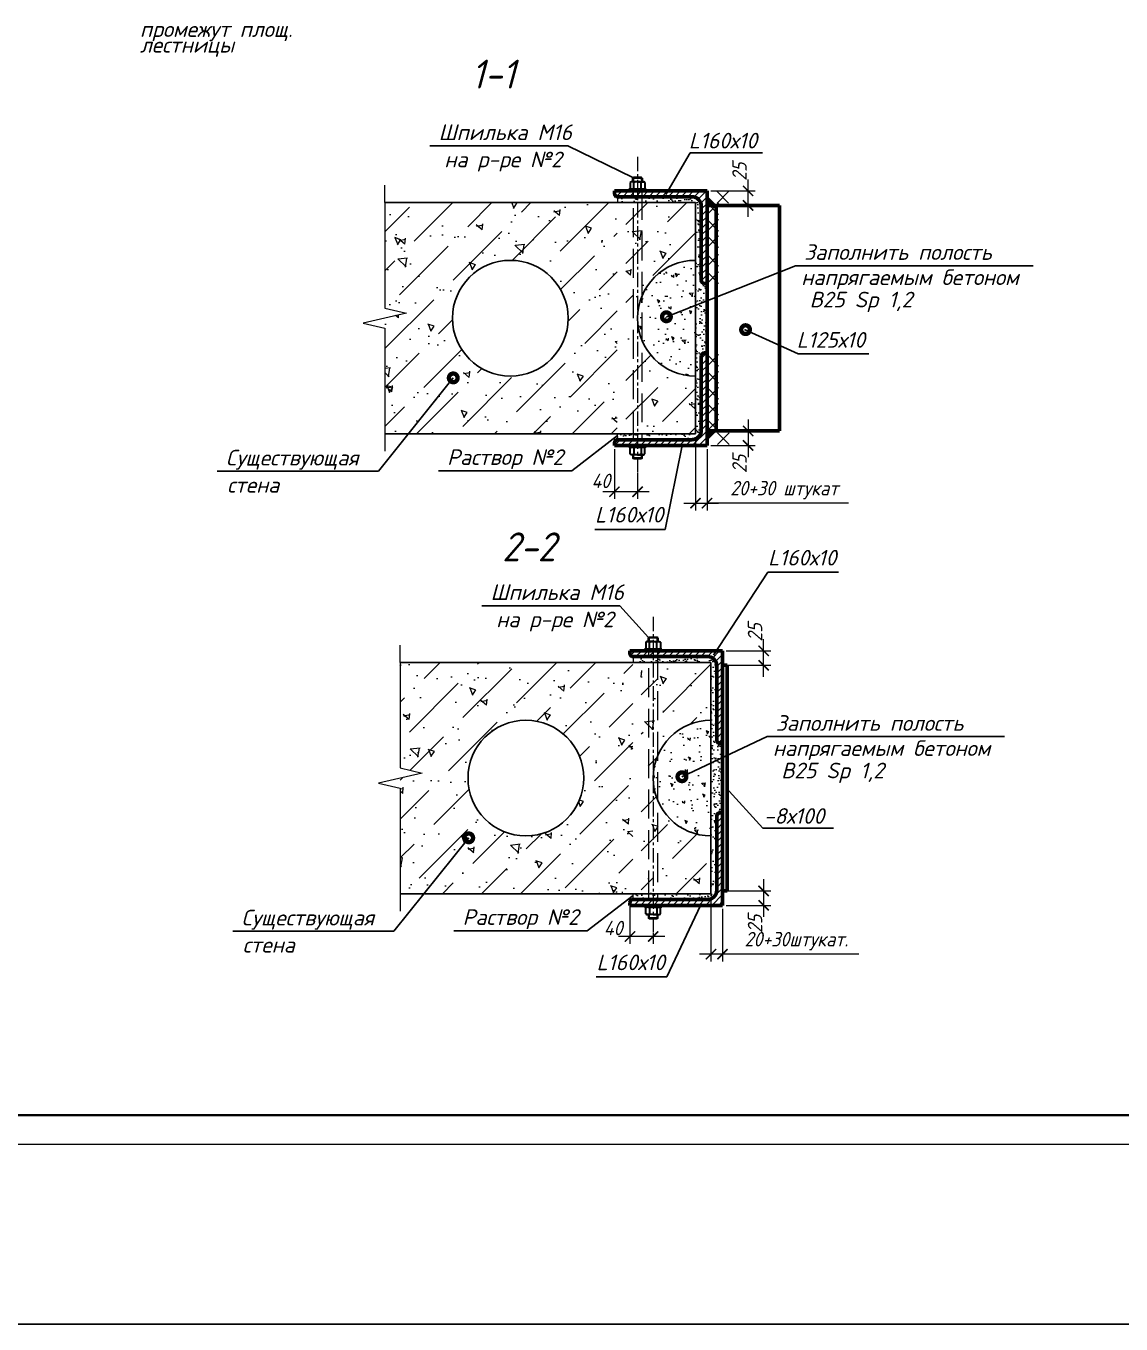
# Model space of a CAD drawing. Header units: millimetres. Extents: x 749182 to 2267578, y 70462 to 311449.
# Drawn here: x 2116439 to 2120225, y 194722 to 199210 of the extents above; entities that cross this region are included whole.
import ezdxf

# ---------------------------------------------------------------- set-up
doc = ezdxf.new("R2010")
doc.units = ezdxf.units.MM
doc.linetypes.add('GOST2.303 4', pattern=[7, 5, -2, 0])
doc.linetypes.add('осеваяX2', pattern=[4, 2.5, -0.5, 0.5, -0.5])
doc.layers.get('Defpoints').update_dxf_attribs({"color": 255})
for name, color, linetype, lineweight in [('1Стены', 252, 'Continuous', 25), ('монолит', 176, 'Continuous', 50), ('Оси', 165, 'осеваяX2', 13), ('Размер', 7, 'Continuous', 13), ('сварка', 156, 'Continuous', 9), ('штрих', 8, 'Continuous', 5), ('штриховка кирпич', 42, 'Continuous', 5)]:
    doc.layers.add(name, color=color, linetype=linetype, lineweight=lineweight)
doc.layers.add('металл', color=124, linetype='Continuous')
doc.layers.add('Текст', color=7, linetype='Continuous')
doc.styles.add('GOST', font='', dxfattribs={"width": 0.8, "oblique": 10})
doc.styles.add('GOST 2.304_new', font='isocpeur.ttf', dxfattribs={"width": 0.9, "oblique": 15})
doc.styles.add('БДА100', font='romand.shx', dxfattribs={"width": 0.7})
doc.styles.add('М2', font='isocpeui.ttf')
doc.styles.get('GOST').set_extended_font_data('GOST type A')
doc.dimstyles.new('SPDS', dxfattribs={"dimscale": 25, "dimtxt": 2.5, "dimasz": 1.77, "dimexe": 1.25, "dimexo": 0.625, "dimtad": 1, "dimdec": 0, "dimrnd": 0.001, "dimtxsty": 'GOST 2.304_new', "dimblk": 'ARCHTICK', "dimcen": 2.5, "dimdle": 2, "dimclrt": 256, "dimazin": 2, "dimtfac": 0.75, "dimtdec": 0, "dimtmove": 1, "dimatfit": 3, "dimfxl": 0, "dimtolj": 1, "dimlwd": 9, "dimlwe": 9, "dimarcsym": 0})
doc.dimstyles.new('SPDS 1_10', dxfattribs={"dimscale": 10, "dimtxt": 2.5, "dimasz": 1.77, "dimexe": 1.25, "dimexo": 0.625, "dimtad": 1, "dimdec": 0, "dimrnd": 0.001, "dimtxsty": 'М2', "dimblk": 'ARCHTICK', "dimcen": 2.5, "dimdle": 2, "dimclrt": 256, "dimadec": 0, "dimazin": 2, "dimtfac": 0.75, "dimtdec": 0, "dimtmove": 1, "dimatfit": 3, "dimfxl": 0, "dimtolj": 1, "dimlwd": 9, "dimlwe": 9, "dimarcsym": 0})
doc.dimstyles.new('БДА1', dxfattribs={"dimtxt": 2, "dimasz": 1, "dimexe": 0.7, "dimexo": 0, "dimgap": 0.8, "dimtad": 1, "dimdec": 0, "dimrnd": 1, "dimzin": 0, "dimdsep": 46, "dimtxsty": 'БДА100', "dimblk": 'OBLIQUE', "dimcen": 2, "dimdle": 1, "dimadec": 0, "dimazin": 0, "dimtfac": 1, "dimtdec": 0, "dimtmove": 1, "dimatfit": 3, "dimldrblk": 'NONE', "dimfxl": 0, "dimtolj": 1, "dimtzin": 0, "dimlwd": -1, "dimlwe": -1, "dimarcsym": 0})
pattern_1 = [(45, (-42280550.557, -1565310.787), (-5.6126600757, 5.6126600757), [])]
pattern_2 = [(45, (-42280836.909, -1566171.512), (-5.6126600757, 5.6126600757), [])]

# ---------------------------------------------------------------- blocks, each defined once
blk = doc.blocks.new('_Oblique')
at = {"color": 0, "linetype": 'ByBlock', "lineweight": -2}
blk.add_line((-0.5, -0.5), (0.5, 0.5), dxfattribs=at)
blk = doc.blocks.new('*D714')
at = {"layer": 'Defpoints', "color": 0, "transparency": 16777216}
for p, q in [((0, 0), (0, -34.62)), ((594, 0), (594, -34.62)), ((-5, -31.12), (599, -31.12))]:
    blk.add_line(p, q, dxfattribs=at)
for p in [(0, 0), (594, 0), (594, -31.12)]:
    blk.add_point(p, dxfattribs=at)
at = {"layer": 'Defpoints', "color": 0, "transparency": 16777216, "xscale": 5, "yscale": 5, "zscale": 5, "rotation": 180}
blk.add_blockref('_Oblique', (0, -31.12), dxfattribs=at)
at = {"layer": 'Defpoints', "color": 0, "transparency": 16777216, "xscale": 5, "yscale": 5, "zscale": 5}
blk.add_blockref('_Oblique', (594, -31.12), dxfattribs=at)
at = {"layer": 'Defpoints', "color": 0, "lineweight": 0, "transparency": 16777216, "insert": (105, -22.12), "char_height": 10, "attachment_point": 5, "style": 'БДА100'}
blk.add_mtext('\\A1;594', dxfattribs=at)
blk = doc.blocks.new('_None')
blk = doc.blocks.new('_ArchTick')
at = {"color": 0, "linetype": 'ByBlock', "const_width": 0.15}
blk.add_lwpolyline([(-0.5, -0.5), (0.5, 0.5)], dxfattribs=at)
blk = doc.blocks.new('*D3077')
at = {"layer": 'Defpoints', "color": 0, "lineweight": 20, "ltscale": 10, "transparency": 16777216}
for p in [(669.4, 86.4), (669.4, 27.9), (709.4, 40.3)]:
    blk.add_point(p, dxfattribs=at)
at = {"layer": 'Размер', "color": 0, "lineweight": 9, "ltscale": 10, "transparency": 16777216}
for p, q in [((669.4, 80.1), (669.4, 15.4)), ((729.4, 27.9), (649.4, 27.9)), ((709.4, 34), (709.4, 15.4))]:
    blk.add_line(p, q, dxfattribs=at)
at = {"layer": 'Размер', "color": 0, "lineweight": 9, "ltscale": 10, "transparency": 16777216, "xscale": 17.7, "yscale": 17.7, "zscale": 17.7, "rotation": 180}
blk.add_blockref('_ArchTick', (669.4, 27.9), dxfattribs=at)
at = {"layer": 'Размер', "color": 0, "lineweight": 9, "ltscale": 10, "transparency": 16777216, "xscale": 17.7, "yscale": 17.7, "zscale": 17.7}
blk.add_blockref('_ArchTick', (709.4, 27.9), dxfattribs=at)
at = {"layer": 'Размер', "ltscale": 10, "transparency": 16777216, "insert": (640.3, 42.5), "char_height": 25, "attachment_point": 5, "style": 'GOST 2.304_new'}
blk.add_mtext('\\A1;40', dxfattribs=at)
blk = doc.blocks.new('*D725')
at = {"layer": 'Defpoints', "color": 0, "ltscale": 20, "transparency": 16777216}
for p in [(829.4, 521.7), (900.4, 521.7), (829.4, 496.7)]:
    blk.add_point(p, dxfattribs=at)
at = {"layer": 'Размер', "color": 0, "lineweight": 9, "ltscale": 20, "transparency": 16777216}
for p, q in [((900.4, 476.7), (900.4, 541.7)), ((835.6, 521.7), (912.9, 521.7)), ((835.6, 496.7), (912.9, 496.7))]:
    blk.add_line(p, q, dxfattribs=at)
at = {"layer": 'Размер', "color": 0, "lineweight": 9, "ltscale": 20, "transparency": 16777216, "xscale": 17.7, "yscale": 17.7, "zscale": 17.7}
for p, rotation in [((900.4, 521.7), 90), ((900.4, 496.7), 270)]:
    blk.add_blockref('_ArchTick', p, dxfattribs=dict(at, rotation=rotation))
at = {"layer": 'Размер', "ltscale": 20, "transparency": 16777216, "insert": (885.5, 553.6), "char_height": 25, "attachment_point": 5, "rotation": 90, "style": 'GOST 2.304_new'}
blk.add_mtext('\\A1;25', dxfattribs=at)
blk = doc.blocks.new('*D724')
at = {"layer": 'Defpoints', "color": 0, "ltscale": 20, "transparency": 16777216}
for p in [(829.4, 106.7), (829.4, 81.7), (900.4, 81.7)]:
    blk.add_point(p, dxfattribs=at)
at = {"layer": 'Размер', "color": 0, "lineweight": 9, "ltscale": 20, "transparency": 16777216}
for p, q in [((900.4, 126.7), (900.4, 61.7)), ((835.6, 106.7), (912.9, 106.7)), ((835.6, 81.7), (912.9, 81.7))]:
    blk.add_line(p, q, dxfattribs=at)
at = {"layer": 'Размер', "color": 0, "lineweight": 9, "ltscale": 20, "transparency": 16777216, "xscale": 17.7, "yscale": 17.7, "zscale": 17.7}
for p, rotation in [((900.4, 106.7), 90), ((900.4, 81.7), 270)]:
    blk.add_blockref('_ArchTick', p, dxfattribs=dict(at, rotation=rotation))
at = {"layer": 'Размер', "ltscale": 20, "transparency": 16777216, "insert": (885.5, 49.7), "char_height": 25, "attachment_point": 5, "rotation": 90, "style": 'GOST 2.304_new'}
blk.add_mtext('\\A1;25', dxfattribs=at)
blk = doc.blocks.new('*D3078')
at = {"color": 0, "lineweight": 9, "ltscale": 100, "transparency": 16777216}
for p, q in [((809.4, 95.4), (809.4, -15.2)), ((829.4, 75.4), (829.4, -15.2)), ((849.4, -2.7), (789.4, -2.7)), ((1065.1, -2.7), (829.4, -2.7))]:
    blk.add_line(p, q, dxfattribs=at)
at = {"layer": 'Defpoints', "color": 0, "lineweight": 20, "ltscale": 100, "transparency": 16777216}
for p in [(809.4, 101.7), (829.4, 81.7), (809.4, -2.7)]:
    blk.add_point(p, dxfattribs=at)
at = {"color": 0, "lineweight": 9, "ltscale": 100, "transparency": 16777216, "xscale": 17.7, "yscale": 17.7, "zscale": 17.7, "rotation": 180}
blk.add_blockref('_ArchTick', (809.4, -2.7), dxfattribs=at)
at = {"color": 0, "lineweight": 9, "ltscale": 100, "transparency": 16777216, "xscale": 17.7, "yscale": 17.7, "zscale": 17.7}
blk.add_blockref('_ArchTick', (829.4, -2.7), dxfattribs=at)
at = {"ltscale": 100, "transparency": 16777216, "insert": (957, 19.8), "char_height": 25, "width": 129.391, "attachment_point": 5, "style": 'GOST 2.304_new'}
blk.add_mtext('\\A1;20+30штукат.', dxfattribs=at)
blk = doc.blocks.new('*D3067')
at = {"layer": 'Defpoints', "color": 0, "lineweight": 20, "ltscale": 10, "transparency": 16777216}
for p in [(383, -779.1), (423, -820.5), (383, -859.1)]:
    blk.add_point(p, dxfattribs=at)
at = {"layer": 'Размер', "color": 0, "lineweight": 9, "ltscale": 10, "transparency": 16777216}
for p, q in [((383, -785.3), (383, -871.6)), ((423, -826.7), (423, -871.6)), ((443, -859.1), (363, -859.1))]:
    blk.add_line(p, q, dxfattribs=at)
at = {"layer": 'Размер', "color": 0, "lineweight": 9, "ltscale": 10, "transparency": 16777216, "xscale": 17.7, "yscale": 17.7, "zscale": 17.7, "rotation": 180}
blk.add_blockref('_ArchTick', (383, -859.1), dxfattribs=at)
at = {"layer": 'Размер', "color": 0, "lineweight": 9, "ltscale": 10, "transparency": 16777216, "xscale": 17.7, "yscale": 17.7, "zscale": 17.7}
blk.add_blockref('_ArchTick', (423, -859.1), dxfattribs=at)
at = {"layer": 'Размер', "ltscale": 10, "transparency": 16777216, "insert": (359.4, -840.4), "char_height": 25, "attachment_point": 5, "style": 'GOST 2.304_new'}
blk.add_mtext('\\A1;40', dxfattribs=at)
blk = doc.blocks.new('*D838')
at = {"layer": 'Defpoints', "color": 0, "ltscale": 20, "transparency": 16777216}
for p in [(543, -339.1), (614, -339.1), (543, -364.1)]:
    blk.add_point(p, dxfattribs=at)
at = {"layer": 'Размер', "color": 0, "lineweight": 9, "ltscale": 20, "transparency": 16777216}
for p, q in [((614, -384.1), (614, -319.1)), ((549.3, -339.1), (626.5, -339.1)), ((549.3, -364.1), (626.5, -364.1))]:
    blk.add_line(p, q, dxfattribs=at)
at = {"layer": 'Размер', "color": 0, "lineweight": 9, "ltscale": 20, "transparency": 16777216, "xscale": 17.7, "yscale": 17.7, "zscale": 17.7}
for p, rotation in [((614, -339.1), 90), ((614, -364.1), 270)]:
    blk.add_blockref('_ArchTick', p, dxfattribs=dict(at, rotation=rotation))
at = {"layer": 'Размер', "ltscale": 20, "transparency": 16777216, "insert": (599.2, -305.9), "char_height": 25, "attachment_point": 5, "rotation": 90, "style": 'GOST 2.304_new'}
blk.add_mtext('\\A1;25', dxfattribs=at)
blk = doc.blocks.new('*D723')
at = {"layer": 'Defpoints', "color": 0, "ltscale": 20, "transparency": 16777216}
for p in [(543, -754.1), (543, -779.1), (614, -779.1)]:
    blk.add_point(p, dxfattribs=at)
at = {"layer": 'Размер', "color": 0, "lineweight": 9, "ltscale": 20, "transparency": 16777216}
for p, q in [((614, -734.1), (614, -799.1)), ((549.3, -754.1), (626.5, -754.1)), ((549.3, -779.1), (626.5, -779.1))]:
    blk.add_line(p, q, dxfattribs=at)
at = {"layer": 'Размер', "color": 0, "lineweight": 9, "ltscale": 20, "transparency": 16777216, "xscale": 17.7, "yscale": 17.7, "zscale": 17.7}
for p, rotation in [((614, -754.1), 90), ((614, -779.1), 270)]:
    blk.add_blockref('_ArchTick', p, dxfattribs=dict(at, rotation=rotation))
at = {"layer": 'Размер', "ltscale": 20, "transparency": 16777216, "insert": (599.2, -811), "char_height": 25, "attachment_point": 5, "rotation": 90, "style": 'GOST 2.304_new'}
blk.add_mtext('\\A1;25', dxfattribs=at)
blk = doc.blocks.new('свар')
at = {"layer": 'сварка', "color": 0, "linetype": 'Continuous', "ltscale": 10}
for p, q in [((10, 10), (-10, -10)), ((-10, 10), (10, -10))]:
    blk.add_line(p, q, dxfattribs=at)
blk = doc.blocks.new('*D3068')
at = {"color": 0, "lineweight": 9, "ltscale": 100, "transparency": 16777216}
for p, q in [((523, -765.3), (523, -891.3)), ((543, -785.3), (543, -891.3)), ((503, -878.8), (563, -878.8)), ((787.4, -878.8), (543, -878.8))]:
    blk.add_line(p, q, dxfattribs=at)
at = {"layer": 'Defpoints', "color": 0, "lineweight": 20, "ltscale": 100, "transparency": 16777216}
for p in [(523, -759.1), (543, -779.1), (543, -878.8)]:
    blk.add_point(p, dxfattribs=at)
at = {"color": 0, "lineweight": 9, "ltscale": 100, "transparency": 16777216, "xscale": 17.7, "yscale": 17.7, "zscale": 17.7, "rotation": 180}
blk.add_blockref('_ArchTick', (523, -878.8), dxfattribs=at)
at = {"color": 0, "lineweight": 9, "ltscale": 100, "transparency": 16777216, "xscale": 17.7, "yscale": 17.7, "zscale": 17.7}
blk.add_blockref('_ArchTick', (543, -878.8), dxfattribs=at)
at = {"ltscale": 100, "transparency": 16777216, "insert": (676.5, -856.3), "char_height": 25, "width": 317.422, "attachment_point": 5, "style": 'GOST 2.304_new'}
blk.add_mtext('\\A1;20+30 штукат', dxfattribs=at)
blk = doc.blocks.new('*U713')
at = {"color": 137, "lineweight": 35, "ltscale": 10}
blk.add_line((8.04, 5), (589, 5), dxfattribs=at)
at = {"color": 44, "lineweight": 20, "ltscale": 10}
blk.add_line((0, 0), (594, 0), dxfattribs=at)
at = {"color": 44, "lineweight": 13, "style": 'GOST', "oblique": 10, "width": 0.8}
for tag in ['ФОРМАТВЕРТ', 'ФОРМАТГОРИЗ']:
    blk.add_attdef(tag, (542.98, 1.6), '', height=2, dxfattribs=at)
at = {"layer": 'Defpoints', "color": 251, "lineweight": 0}
dim = blk.add_linear_dim(base=(594, -31.12), p1=(0, 0), p2=(594, 0), dimstyle='БДА1', override={"dimscale": 5}, dxfattribs=at)
dim.commit()
dim.dimension.update_dxf_attribs({"geometry": '*D714', "text_midpoint": (105, -31.12), "dimtype": 128})
blk = doc.blocks.new('A$C3b94b572')
at = {"layer": 'Размер', "ltscale": 20}
h = blk.add_hatch(dxfattribs=at)
h.set_pattern_fill('AR-CONC', color=0, scale=0.7, angle=90)
h.set_pattern_definition([(140, (-186210.45, 234477.17), (11.15736, 127.52927), [13.335, -146.685]), (85, (-186210.45, 234477.17), (-133.73979, -24.670395), [10.668, -117.34841]), (190.451445, (-186209.52, 234487.8), (-122.582426, 102.858873), [11.333006, -124.66317]), (136.1842, (-186246.01, 234477.17), (29.42963, 189.75533), [20.0025, -220.0275]), (186.63556, (-186243.56, 234492.98), (-173.19829, 166.18289), [16.99952, -186.99493]), (81.18415, (-186246, 234477.17), (-173.19829, 166.1829), [16.00198, -176.02181]), (111, (-186237.12, 234494.95), (71.58564, 106.130074), [13.335, -146.685]), (56, (-186237.12, 234494.95), (-128.931576, 43.26142), [10.668, -117.348]), (161.451445, (-186231.15, 234503.79), (-57.34594, 149.391493), [11.333006, -124.662956]), (127.5, (-186210.45, 234477.167), (-59.188527, 2.162022), [0, -115.9256, 0, -119.126, 0, -117.7925]), (97.5, (-186210.45, 234477.167), (-70.126402, 46.773764), [0, -67.9196, 0, -113.2586, 0, -44.8945]), (57.5, (-186210.45, 234437.517), (4.010121, 94.9134166), [0, -44.45, 0, -138.684, 0, -184.023]), (47.5, (-186210.45, 234419.74), (-17.798544, 103.690427), [0, -57.785, 0, -92.1004, 0, -130.683])])
h.paths.add_polyline_path([(272.4, 101.7), (674.2, 101.7), (674.2, 501.7), (587.6, 501.7), (272.4, 501.7), (272.4, 319.2), (309.9, 310.4), (272.4, 301.7)])
edge = h.paths.add_edge_path(flags=16)
edge.add_arc((489.4, 301.7), 100, 0, 360)
edge = h.paths.add_edge_path()
edge.add_line((809.4, 401.7), (809.4, 501.7))
edge.add_line((809.4, 501.7), (688.9, 501.7))
edge.add_line((688.9, 501.7), (688.9, 101.7))
edge.add_line((688.9, 101.7), (809.4, 101.7))
edge.add_line((809.4, 101.7), (809.4, 201.7))
edge.add_arc((809.4, 301.7), 100, 90, 270, ccw=False)
h = blk.add_hatch(dxfattribs=at)
h.set_pattern_fill('AR-SAND', color=0, scale=0.3)
h.set_pattern_definition([(37.5, (-42280550.557, -1565310.787), (-0.4800093888, 14.68239712), [0, -11.5824, 0, -12.954, 0, -12.3825]), (7.5, (-42280550.557, -1565310.787), (13.485698494, 21.504753017), [0, -6.2484, 0, -10.4394, 0, -4.0005]), (327.5, (-42280559.93, -1565310.787), (23.7297711072, 0.0431155404), [0, -3.81, 0, -13.716, 0, -17.907]), (317.5, (-42280559.93, -1565310.787), (22.906693574, 6.687879698), [0, -1.905, 0, -8.9916, 0, -10.287])])
h.paths.add_polyline_path([(702, 511.7), (674.7, 511.7), (674.7, 501.7), (702, 501.7)])
h.paths.add_polyline_path([(709.4, 511.7), (702, 511.7), (702, 501.7), (709.4, 501.7)])
h.paths.add_polyline_path([(716.7, 511.7), (709.4, 511.7), (709.4, 501.7), (716.7, 501.7)])
h.paths.add_polyline_path([(803.4, 511.7), (716.7, 511.7), (716.7, 501.7), (809.4, 501.7), (809.4, 101.7), (716.7, 101.7), (716.7, 91.7), (803.4, 91.7, 0.414214), (819.4, 107.7), (819.4, 236.4, -0.414214), (824.7, 241.7), (829.4, 241.7), (829.4, 361.7), (824.7, 361.7, -0.414214), (819.4, 367), (819.4, 495.7, 0.414214)])
h.paths.add_polyline_path([(716.7, 101.7), (709.4, 101.7), (709.4, 91.7), (716.7, 91.7)])
h.paths.add_polyline_path([(709.4, 101.7), (702, 101.7), (702, 91.7), (709.4, 91.7)])
h.paths.add_polyline_path([(702, 101.7), (674.7, 101.7), (674.7, 91.7), (702, 91.7)])
h = blk.add_hatch(dxfattribs=at)
h.set_pattern_fill('AR-CONC', color=0, scale=0.3, angle=90)
h.set_pattern_definition([(140, (-186210.45, 234477.167), (4.7817257, 54.655401), [5.715, -62.865]), (85, (-186210.45, 234477.167), (-57.317054, -10.573026), [4.572, -50.292175]), (190.451445, (-186210.05, 234481.72), (-52.535326, 44.082374), [4.857003, -53.427073]), (136.1842, (-186225.69, 234477.167), (12.612698, 81.323712), [8.5725, -94.2975]), (186.635558, (-186224.64, 234483.94), (-74.227837, 71.22124), [7.285507, -80.140682]), (81.18415, (-186225.69, 234477.17), (-74.227837, 71.22124), [6.85799, -75.43792]), (111, (-186221.88, 234484.787), (30.6795595, 45.4843174), [5.715, -62.865]), (56, (-186221.88, 234484.787), (-55.25639, 18.540609), [4.572, -50.292]), (161.451445, (-186219.32, 234488.577), (-24.576831, 64.024926), [4.857003, -53.426981]), (127.5, (-186210.448, 234477.167), (-25.3665117, 0.926581), [0, -49.6824, 0, -51.054, 0, -50.4825]), (97.5, (-186210.448, 234477.167), (-30.0541724, 20.0458988), [0, -29.1084, 0, -48.5394, 0, -19.2405]), (57.5, (-186210.448, 234460.174), (1.7186232, 40.6771786), [0, -19.05, 0, -59.436, 0, -78.867]), (47.5, (-186210.448, 234452.554), (-7.6279473, 44.4387544), [0, -24.765, 0, -39.4716, 0, -56.007])])
h.paths.add_polyline_path([(809.4, 401.7, 1), (809.4, 201.7)])
at = {"layer": 'штрих', "ltscale": 20}
h = blk.add_hatch(dxfattribs=at)
h.set_pattern_fill('ANSI31', color=0, scale=2.5)
h.set_pattern_definition(pattern_1)
h.paths.add_polyline_path([(829.4, 521.7), (716.7, 521.7), (716.7, 511.7), (803.4, 511.7, -0.414214), (819.4, 495.7), (819.4, 367, 0.414214), (824.7, 361.7), (829.4, 361.7)])
h.paths.add_polyline_path([(716.7, 521.7), (709.4, 521.7), (709.4, 511.7), (716.7, 511.7)])
h.paths.add_polyline_path([(709.4, 521.7), (702, 521.7), (702, 511.7), (709.4, 511.7)])
h.paths.add_polyline_path([(702, 521.7), (669.4, 521.7), (669.4, 517, 0.414214), (674.7, 511.7), (702, 511.7)])
h = blk.add_hatch(dxfattribs=at)
h.set_pattern_fill('ANSI31', color=0, scale=2.5)
h.set_pattern_definition(pattern_1)
h.paths.add_polyline_path([(829.4, 81.7), (716.7, 81.7), (716.7, 91.7), (803.4, 91.7, 0.414214), (819.4, 107.7), (819.4, 236.4, -0.414214), (824.7, 241.7), (829.4, 241.7)])
h.paths.add_polyline_path([(716.7, 81.7), (709.4, 81.7), (709.4, 91.7), (716.7, 91.7)])
h.paths.add_polyline_path([(709.4, 81.7), (702, 81.7), (702, 91.7), (709.4, 91.7)])
h.paths.add_polyline_path([(702, 81.7), (669.4, 81.7), (669.4, 86.4, -0.414214), (674.7, 91.7), (702, 91.7)])
at = {"layer": 'штриховка кирпич', "ltscale": 20}
h = blk.add_hatch(dxfattribs=at)
h.set_pattern_fill('ANSI36', color=0, scale=15)
h.set_pattern_definition([(45, (-186210.45, 234477.167), (25.25697, 92.608891), [119.0625, -23.8125, 0, -23.8125])])
h.paths.add_polyline_path([(272.4, 319.2), (309.9, 310.4), (272.4, 301.7), (272.4, 101.7), (674.2, 101.7), (674.2, 501.7), (587.6, 501.7), (272.4, 501.7)])
edge = h.paths.add_edge_path(flags=16)
edge.add_arc((489.4, 301.7), 100, 0, 360)
edge = h.paths.add_edge_path()
edge.add_line((688.9, 101.7), (809.4, 101.7))
edge.add_line((809.4, 101.7), (809.4, 201.7))
edge.add_arc((809.4, 301.7), 100, 90, 270, ccw=False)
edge.add_line((809.4, 401.7), (809.4, 501.7))
edge.add_line((809.4, 501.7), (688.9, 501.7))
edge.add_line((688.9, 501.7), (688.9, 101.7))
at = {"color": 0, "ltscale": 10}
for p, q in [((674.7, 511.7), (674.7, 501.7)), ((674.7, 91.7), (674.7, 101.7))]:
    blk.add_line(p, q, dxfattribs=at)
at = {"layer": '1Стены', "color": 0, "linetype": 'GOST2.303 4', "lineweight": 13, "ltscale": 10}
for p, q in [((702, 91.7), (702, 521.7)), ((716.7, 521.7), (716.7, 91.7))]:
    blk.add_line(p, q, dxfattribs=at)
at = {"layer": 'металл', "color": 0, "linetype": 'Continuous', "lineweight": 30, "ltscale": 10}
for p, q in [((702.5, 545), (701.4, 543.9)), ((717.4, 543.9), (701.4, 543.9)), ((701.4, 537.7), (701.4, 543.9)), ((716.3, 545), (702.5, 545)), ((717.4, 543.9), (716.3, 545)), ((717.4, 543.9), (717.4, 537.7)), ((694.4, 524.7), (694.4, 521.7)), ((724.4, 524.7), (694.4, 524.7)), ((694.4, 521.7), (724.4, 521.7)), ((698.9, 537.7), (696.7, 536.4)), ((696.7, 536.4), (696.7, 526)), ((698.9, 524.7), (696.7, 526)), ((709.4, 537.7), (698.9, 537.7)), ((709.4, 524.7), (698.9, 524.7)), ((717.4, 524.7), (701.4, 524.7)), ((703, 526), (703, 536.4)), ((709.4, 537.7), (719.8, 537.7)), ((709.4, 524.7), (719.8, 524.7)), ((715.7, 526), (715.7, 536.4)), ((719.8, 537.7), (722.1, 536.4)), ((719.8, 524.7), (722.1, 526)), ((722.1, 536.4), (722.1, 526)), ((724.4, 521.7), (724.4, 524.7)), ((694.4, 78.7), (694.4, 81.7)), ((694.4, 81.7), (724.4, 81.7)), ((724.4, 78.7), (694.4, 78.7)), ((698.9, 78.7), (696.7, 77.4)), ((696.7, 67), (696.7, 77.4)), ((709.4, 78.7), (698.9, 78.7)), ((717.4, 78.7), (701.4, 78.7)), ((703, 77.4), (703, 67)), ((709.4, 78.7), (719.8, 78.7)), ((715.7, 77.4), (715.7, 67)), ((719.8, 78.7), (722.1, 77.4)), ((722.1, 67), (722.1, 77.4)), ((724.4, 81.7), (724.4, 78.7)), ((698.9, 65.7), (696.7, 67)), ((709.4, 65.7), (698.9, 65.7)), ((701.4, 65.7), (701.4, 59.4)), ((702.5, 58.3), (701.4, 59.4)), ((717.4, 59.4), (701.4, 59.4)), ((716.3, 58.3), (702.5, 58.3)), ((709.4, 65.7), (719.8, 65.7)), ((717.4, 59.4), (716.3, 58.3)), ((717.4, 59.4), (717.4, 65.7)), ((719.8, 65.7), (722.1, 67))]:
    blk.add_line(p, q, dxfattribs=at)
at = {"layer": 'металл', "color": 0, "linetype": 'Continuous', "lineweight": 25, "ltscale": 10}
for p, q in [((702.5, 545), (702.5, 537.7)), ((716.3, 545), (716.3, 537.7))]:
    blk.add_line(p, q, dxfattribs=at)
at = {"layer": 'металл', "color": 0, "linetype": 'Continuous', "lineweight": 60, "ltscale": 10, "extrusion": (0, 0, -1)}
for p, q in [((669.4, 521.7), (669.4, 517)), ((829.4, 521.7), (669.4, 521.7)), ((829.4, 361.7), (829.4, 521.7)), ((674.7, 511.7), (803.4, 511.7)), ((819.4, 495.7), (819.4, 367)), ((824.7, 361.7), (829.4, 361.7)), ((819.4, 107.7), (819.4, 236.4)), ((824.7, 241.7), (829.4, 241.7)), ((829.4, 241.7), (829.4, 81.7)), ((674.7, 91.7), (803.4, 91.7)), ((669.4, 81.7), (669.4, 86.4)), ((829.4, 81.7), (669.4, 81.7))]:
    blk.add_line(p, q, dxfattribs=at)
at = {"layer": 'металл', "color": 0, "linetype": 'Continuous', "lineweight": 60, "ltscale": 100}
for p, q in [((829.4, 496.7), (829.4, 111.7)), ((837.4, 496.7), (829.4, 496.7)), ((837.4, 106.7), (837.4, 496.7)), ((837.4, 106.7), (829.4, 106.7))]:
    blk.add_line(p, q, dxfattribs=at)
at = {"layer": 'металл', "color": 0, "linetype": 'Continuous', "lineweight": 60, "ltscale": 10, "extrusion": (0, 0, -1)}
for centre, radius, start, end in [((-674.7, 517), 5.3, 270, 0), ((-803.4, 495.7), 16, 90, 180), ((-824.7, 367), 5.3, 270, 0), ((-824.7, 236.4), 5.3, 0, 90), ((-674.7, 86.4), 5.3, 0, 90), ((-803.4, 107.7), 16, 180, 270)]:
    blk.add_arc(centre, radius, start, end, dxfattribs=at)
at = {"layer": 'металл', "color": 0, "linetype": 'Continuous', "lineweight": 30, "ltscale": 10}
for centre, radius, start, end in [((699.8, 531.7), 5.62, 55.6158, 115.6158), ((699.8, 530.6), 5.62, 244.3842, 304.3842), ((709.4, 516.3), 21, 72.412, 107.588), ((709.4, 546), 21, 252.412, 287.588), ((718.9, 531.7), 5.62, 64.3842, 124.3842), ((718.9, 530.6), 5.62, 235.6158, 295.6158), ((699.8, 72.7), 5.62, 55.6158, 115.6158), ((709.4, 57.3), 21, 72.412, 107.588), ((718.9, 72.7), 5.62, 64.3842, 124.3842), ((699.8, 71.6), 5.62, 244.3842, 304.3842), ((709.4, 87), 21, 252.412, 287.588), ((718.9, 71.6), 5.62, 235.6158, 295.6158)]:
    blk.add_arc(centre, radius, start, end, dxfattribs=at)
at = {"layer": 'монолит', "color": 0, "lineweight": 25, "ltscale": 100}
for p, q in [((809.4, 501.7), (272.4, 501.7)), ((809.4, 101.7), (809.4, 501.7)), ((809.4, 101.7), (272.4, 101.7))]:
    blk.add_line(p, q, dxfattribs=at)
blk.add_circle((489.4, 301.7), 100, dxfattribs=at)
blk.add_arc((809.4, 301.7), 100, 90, 270, dxfattribs=at)
at = {"layer": 'Оси', "color": 0, "ltscale": 10}
blk.add_line((709.4, 580.5), (709.4, 20.2), dxfattribs=at)
at = {"layer": 'Текст', "ltscale": 10}
for p, q in [((907.4, 657.6), (814, 513.9)), ((907.4, 657.6), (1029.6, 657.6)), ((651.6, 599.5), (413.3, 599.5)), ((701.4, 545), (651.6, 599.5)), ((906.4, 373.4), (1317, 373.4)), ((390.7, 198.4), (261.4, 37)), ((261.4, 37), (-17.2, 37)), ((595.6, 37.9), (365, 37.9))]:
    blk.add_line(p, q, dxfattribs=at)
at = {"layer": 'Текст', "color": 0, "ltscale": 10}
for p, q in [((759.1, 304), (906.4, 373.4)), ((899.1, 215.3), (835.2, 285.7)), ((899.1, 215.3), (1021.3, 215.3)), ((674.7, 98.7), (595.6, 37.9)), ((733.1, -42), (791.1, 81.7)), ((610.9, -42), (733.1, -42))]:
    blk.add_line(p, q, dxfattribs=at)
at = {"layer": 'Текст', "color": 0, "linetype": 'Continuous', "lineweight": 25, "ltscale": 10}
for p, q in [((702.5, 58.3), (702.5, 65.7)), ((716.3, 58.3), (716.3, 65.7))]:
    blk.add_line(p, q, dxfattribs=at)
at = {"layer": 'Текст', "color": 0, "ltscale": 10, "const_width": 15}
blk.add_lwpolyline([(762.9, 304, 1), (755.4, 304, 1)], format="xyb", close=True, dxfattribs=at)
at = {"layer": 'Текст', "ltscale": 10, "const_width": 15}
blk.add_lwpolyline([(394.4, 198.4, 1), (386.9, 198.4, 1)], format="xyb", close=True, dxfattribs=at)
blk.add_lwpolyline([(394.4, 198.4, 1), (386.9, 198.4, 1)], format="xyb", close=True, dxfattribs=at)
at = {"layer": 'штриховка кирпич', "linetype": 'Continuous', "ltscale": 10}
for p, q in [((272.4, 501.7), (272.4, 531.7)), ((272.4, 101.7), (272.4, 71.7))]:
    blk.add_line(p, q, dxfattribs=at)
at = {"layer": 'штриховка кирпич', "color": 0, "linetype": 'Continuous', "ltscale": 10}
blk.add_lwpolyline([(272.4, 501.7), (272.4, 319.2), (309.9, 310.4), (234.9, 292.9), (272.4, 284.2), (272.4, 101.7)], dxfattribs=at)
at = {"layer": 'Текст', "ltscale": 10, "style": 'М2'}
for s, p in [('L160х10', (908.1, 669.2)), ('Шпилька М16', (428.3, 609.5)), ('на р-ре №2', (438.2, 562.5)), ('Заполнить полость', (921.4, 383.4)), ('напрягаемым бетоном ', (916.3, 340)), ('В25 Sp 1,2', (930.8, 301.3)), ('-8х100', (900.8, 222.7)), ('Существующая', (-2.2, 47)), ('Раствор №2', (380, 47.9)), ('стена', (0, 0)), ('L160х10', (611.6, -30.4))]:
    blk.add_text(s, height=27, dxfattribs=at).set_placement(p)
at = {"layer": 'Текст', "lineweight": 30, "ltscale": 10, "insert": (448.5, 726.4), "char_height": 50, "attachment_point": 1, "style": 'GOST 2.304_new'}
blk.add_mtext_dynamic_manual_height_columns('2-2', width=197.428, gutter_width=62.5, heights=[0], dxfattribs=at)
at = {"ltscale": 100}
dim = blk.add_linear_dim(base=(809.4, -2.7), p1=(829.4, 81.7), p2=(809.4, 101.7), text='<>+30штукат.', dimstyle='SPDS 1_10', dxfattribs=at)
dim.commit()
dim.dimension.update_dxf_attribs({"geometry": '*D3078', "text_midpoint": (957, -25.8), "dimtype": 160})
at = {"layer": 'Размер', "color": 0, "ltscale": 20}
for base, p1, p2, angle, picture, middle in [((900.4, 521.7), (829.4, 496.7), (829.4, 521.7), 270, '*D725', (904.3, 553.6)), ((900.4, 81.7), (829.4, 106.7), (829.4, 81.7), 90, '*D724', (904.3, 49.7))]:
    dim = blk.add_linear_dim(base=base, p1=p1, p2=p2, angle=angle, dimstyle='SPDS', override={"dimscale": 10, "dimtxsty": 'GOST 2.304_new', "dimfxl": 1.25, "dimtfill": 0, "dimarcsym": 1}, dxfattribs=at)
    dim.commit()
    dim.dimension.update_dxf_attribs({"geometry": picture, "text_midpoint": middle, "dimtype": 128})
at = {"layer": 'Размер', "color": 0, "ltscale": 10}
dim = blk.add_linear_dim(base=(669.4, 27.9), p1=(709.4, 40.3), p2=(669.4, 86.4), dimstyle='SPDS', override={"dimscale": 10, "dimfxl": 1.25, "dimtfill": 0, "dimarcsym": 1}, dxfattribs=at)
dim.commit()
dim.dimension.update_dxf_attribs({"geometry": '*D3077', "text_midpoint": (640.3, 23.8), "dimtype": 160})
blk = doc.blocks.new('A$Cb5a00bde')
at = {"layer": 'Размер', "ltscale": 20}
h = blk.add_hatch(dxfattribs=at)
h.set_pattern_fill('AR-SAND', color=0, scale=0.3)
h.set_pattern_definition([(37.5, (-42280836.909, -1566171.512), (-0.4800093888, 14.68239712), [0, -11.5824, 0, -12.954, 0, -12.3825]), (7.5, (-42280836.91, -1566171.512), (13.485698494, 21.504753017), [0, -6.2484, 0, -10.4394, 0, -4.0005]), (327.5, (-42280846.282, -1566171.512), (23.7297711072, 0.0431155404), [0, -3.81, 0, -13.716, 0, -17.907]), (317.5, (-42280846.282, -1566171.512), (22.906693574, 6.687879698), [0, -1.905, 0, -8.9916, 0, -10.287])])
h.paths.add_polyline_path([(415.7, -349.1), (388.3, -349.1), (388.3, -359.1), (415.7, -359.1)])
h.paths.add_polyline_path([(423, -349.1), (415.7, -349.1), (415.7, -359.1), (423, -359.1)])
h.paths.add_polyline_path([(430.4, -349.1), (423, -349.1), (423, -359.1), (430.4, -359.1)])
h.paths.add_polyline_path([(517, -349.1), (430.4, -349.1), (430.4, -359.1), (523, -359.1), (523, -759.1), (430.4, -759.1), (430.4, -769.1), (517, -769.1, 0.414214), (533, -753.1), (533, -624.4, -0.414214), (538.3, -619.1), (543, -619.1), (543, -499.1), (538.3, -499.1, -0.414214), (533, -493.8), (533, -365.1, 0.414214)])
h.paths.add_polyline_path([(430.4, -759.1), (423, -759.1), (423, -769.1), (430.4, -769.1)])
h.paths.add_polyline_path([(423, -759.1), (415.7, -759.1), (415.7, -769.1), (423, -769.1)])
h.paths.add_polyline_path([(415.7, -759.1), (388.3, -759.1), (388.3, -769.1), (415.7, -769.1)])
h = blk.add_hatch(dxfattribs=at)
h.set_pattern_fill('AR-CONC', color=0, scale=0.7, angle=90)
h.set_pattern_definition([(140, (-186496.8, 233616.44), (11.15736, 127.52927), [13.335, -146.685]), (85, (-186496.8, 233616.44), (-133.73979, -24.670395), [10.668, -117.34841]), (190.451445, (-186495.87, 233627.07), (-122.582426, 102.858873), [11.333006, -124.66317]), (136.1842, (-186532.36, 233616.44), (29.42963, 189.75533), [20.0025, -220.0275]), (186.63556, (-186529.9, 233632.25), (-173.19829, 166.18289), [16.99952, -186.99493]), (81.18415, (-186532.36, 233616.44), (-173.19829, 166.1829), [16.00198, -176.02181]), (111, (-186523.47, 233634.22), (71.58564, 106.130074), [13.335, -146.685]), (56, (-186523.47, 233634.22), (-128.931576, 43.26142), [10.668, -117.348]), (161.451445, (-186517.5, 233643.07), (-57.34594, 149.391493), [11.333006, -124.662956]), (127.5, (-186496.8, 233616.44), (-59.188527, 2.162022), [0, -115.9256, 0, -119.126, 0, -117.7925]), (97.5, (-186496.8, 233616.44), (-70.126402, 46.773764), [0, -67.9196, 0, -113.2586, 0, -44.8945]), (57.5, (-186496.8, 233576.793), (4.010121, 94.9134166), [0, -44.45, 0, -138.684, 0, -184.023]), (47.5, (-186496.8, 233559.01), (-17.798544, 103.690427), [0, -57.785, 0, -92.1004, 0, -130.683])])
h.paths.add_polyline_path([(-14, -759.1), (387.9, -759.1), (387.9, -359.1), (301.2, -359.1), (-14, -359.1), (-14, -541.6), (23.5, -550.3), (-14, -559.1)])
edge = h.paths.add_edge_path(flags=16)
edge.add_arc((203, -559.1), 100, 0, 360)
edge = h.paths.add_edge_path()
edge.add_line((523, -459.1), (523, -359.1))
edge.add_line((523, -359.1), (402.6, -359.1))
edge.add_line((402.6, -359.1), (402.6, -759.1))
edge.add_line((402.6, -759.1), (523, -759.1))
edge.add_line((523, -759.1), (523, -659.1))
edge.add_arc((523, -559.1), 100, 90, 270, ccw=False)
h = blk.add_hatch(dxfattribs=at)
h.set_pattern_fill('AR-CONC', color=0, scale=0.3, angle=90)
h.set_pattern_definition([(140, (-186496.8, 233616.44), (4.7817257, 54.655401), [5.715, -62.865]), (85, (-186496.8, 233616.44), (-57.317054, -10.573026), [4.572, -50.292175]), (190.451445, (-186496.4, 233620.997), (-52.535326, 44.082374), [4.857003, -53.427073]), (136.1842, (-186512.04, 233616.44), (12.612698, 81.323712), [8.5725, -94.2975]), (186.635558, (-186510.99, 233623.22), (-74.227837, 71.22124), [7.285507, -80.140682]), (81.18415, (-186512.04, 233616.44), (-74.227837, 71.22124), [6.85799, -75.43792]), (111, (-186508.23, 233624.06), (30.6795595, 45.4843174), [5.715, -62.865]), (56, (-186508.23, 233624.06), (-55.25639, 18.540609), [4.572, -50.292]), (161.451445, (-186505.674, 233627.85), (-24.576831, 64.024926), [4.857003, -53.426981]), (127.5, (-186496.8, 233616.442), (-25.3665117, 0.926581), [0, -49.6824, 0, -51.054, 0, -50.4825]), (97.5, (-186496.8, 233616.442), (-30.0541724, 20.0458988), [0, -29.1084, 0, -48.5394, 0, -19.2405]), (57.5, (-186496.8, 233599.45), (1.7186232, 40.6771786), [0, -19.05, 0, -59.436, 0, -78.867]), (47.5, (-186496.8, 233591.83), (-7.6279473, 44.4387544), [0, -24.765, 0, -39.4716, 0, -56.007])])
h.paths.add_polyline_path([(523, -459.1, 1), (523, -659.1)])
at = {"layer": 'сварка', "linetype": 'Continuous', "ltscale": 5}
for points in [[(543, -364.1), (543, -348.7), (559, -364.1)], [(543, -754.1), (543, -769.4), (559, -754.1)]]:
    blk.add_hatch(color=0, dxfattribs=at).paths.add_polyline_path(points)
at = {"layer": 'штрих', "ltscale": 20}
h = blk.add_hatch(dxfattribs=at)
h.set_pattern_fill('ANSI31', color=0, scale=2.5)
h.set_pattern_definition(pattern_2)
h.paths.add_polyline_path([(543, -339.1), (430.4, -339.1), (430.4, -349.1), (517, -349.1, -0.414214), (533, -365.1), (533, -493.8, 0.414214), (538.3, -499.1), (543, -499.1)])
h.paths.add_polyline_path([(430.4, -339.1), (423, -339.1), (423, -349.1), (430.4, -349.1)])
h.paths.add_polyline_path([(423, -339.1), (415.7, -339.1), (415.7, -349.1), (423, -349.1)])
h.paths.add_polyline_path([(415.7, -339.1), (383, -339.1), (383, -343.8, 0.414214), (388.3, -349.1), (415.7, -349.1)])
h = blk.add_hatch(dxfattribs=at)
h.set_pattern_fill('ANSI31', color=0, scale=2.5)
h.set_pattern_definition(pattern_2)
h.paths.add_polyline_path([(543, -779.1), (430.4, -779.1), (430.4, -769.1), (517, -769.1, 0.414214), (533, -753.1), (533, -624.4, -0.414214), (538.3, -619.1), (543, -619.1)])
h.paths.add_polyline_path([(430.4, -779.1), (423, -779.1), (423, -769.1), (430.4, -769.1)])
h.paths.add_polyline_path([(423, -779.1), (415.7, -779.1), (415.7, -769.1), (423, -769.1)])
h.paths.add_polyline_path([(415.7, -779.1), (383, -779.1), (383, -774.4, -0.414214), (388.3, -769.1), (415.7, -769.1)])
at = {"layer": 'штриховка кирпич', "ltscale": 20}
h = blk.add_hatch(dxfattribs=at)
h.set_pattern_fill('ANSI36', color=0, scale=15)
h.set_pattern_definition([(45, (-186496.8, 233616.44), (25.25697, 92.608891), [119.0625, -23.8125, 0, -23.8125])])
h.paths.add_polyline_path([(-14, -541.6), (23.5, -550.3), (-14, -559.1), (-14, -759.1), (387.9, -759.1), (387.9, -359.1), (301.2, -359.1), (-14, -359.1)])
edge = h.paths.add_edge_path(flags=16)
edge.add_arc((203, -559.1), 100, 0, 360)
edge = h.paths.add_edge_path()
edge.add_line((402.6, -759.1), (523, -759.1))
edge.add_line((523, -759.1), (523, -659.1))
edge.add_arc((523, -559.1), 100, 90, 270, ccw=False)
edge.add_line((523, -459.1), (523, -359.1))
edge.add_line((523, -359.1), (402.6, -359.1))
edge.add_line((402.6, -359.1), (402.6, -759.1))
at = {"color": 0, "ltscale": 10}
for p, q in [((388.3, -349.1), (388.3, -359.1)), ((388.3, -769.1), (388.3, -759.1))]:
    blk.add_line(p, q, dxfattribs=at)
at = {"layer": '1Стены', "color": 0, "linetype": 'GOST2.303 4', "lineweight": 13, "ltscale": 10}
for p, q in [((415.7, -769.1), (415.7, -339.1)), ((430.4, -339.1), (430.4, -769.1))]:
    blk.add_line(p, q, dxfattribs=at)
at = {"layer": 'металл', "color": 0, "linetype": 'Continuous', "lineweight": 30, "ltscale": 10}
for p, q in [((408, -336.1), (408, -339.1)), ((438, -336.1), (408, -336.1)), ((412.6, -323.1), (410.3, -324.4)), ((410.3, -324.4), (410.3, -334.8)), ((412.6, -336.1), (410.3, -334.8)), ((423, -323.1), (412.6, -323.1)), ((423, -336.1), (412.6, -336.1)), ((416.1, -315.7), (415, -316.8)), ((431, -316.8), (415, -316.8)), ((415, -323.1), (415, -316.8)), ((431, -336.1), (415, -336.1)), ((429.9, -315.7), (416.1, -315.7)), ((416.7, -334.8), (416.7, -324.4)), ((423, -323.1), (433.5, -323.1)), ((423, -336.1), (433.5, -336.1)), ((429.4, -334.8), (429.4, -324.4)), ((431, -316.8), (429.9, -315.7)), ((431, -316.8), (431, -323.1)), ((433.5, -323.1), (435.7, -324.4)), ((433.5, -336.1), (435.7, -334.8)), ((435.7, -324.4), (435.7, -334.8)), ((438, -339.1), (438, -336.1)), ((408, -339.1), (438, -339.1)), ((408, -782.1), (408, -779.1)), ((408, -779.1), (438, -779.1)), ((438, -782.1), (408, -782.1)), ((412.6, -782.1), (410.3, -783.4)), ((410.3, -793.8), (410.3, -783.4)), ((423, -782.1), (412.6, -782.1)), ((431, -782.1), (415, -782.1)), ((416.7, -783.4), (416.7, -793.8)), ((423, -782.1), (433.5, -782.1)), ((429.4, -783.4), (429.4, -793.8)), ((433.5, -782.1), (435.7, -783.4)), ((435.7, -793.8), (435.7, -783.4)), ((438, -779.1), (438, -782.1)), ((412.6, -795.1), (410.3, -793.8)), ((423, -795.1), (412.6, -795.1)), ((415, -795.1), (415, -801.3)), ((416.1, -802.4), (415, -801.3)), ((431, -801.3), (415, -801.3)), ((429.9, -802.4), (416.1, -802.4)), ((423, -795.1), (433.5, -795.1)), ((431, -801.3), (429.9, -802.4)), ((431, -801.3), (431, -795.1)), ((433.5, -795.1), (435.7, -793.8))]:
    blk.add_line(p, q, dxfattribs=at)
at = {"layer": 'металл', "color": 0, "linetype": 'Continuous', "lineweight": 25, "ltscale": 10}
for p, q in [((416.1, -315.7), (416.1, -323.1)), ((429.9, -315.7), (429.9, -323.1))]:
    blk.add_line(p, q, dxfattribs=at)
at = {"layer": 'металл', "color": 0, "linetype": 'Continuous', "lineweight": 60, "ltscale": 10, "extrusion": (0, 0, -1)}
for p, q in [((383, -339.1), (383, -343.8)), ((543, -339.1), (383, -339.1)), ((388.3, -349.1), (517, -349.1)), ((543, -499.1), (543, -339.1)), ((533, -365.1), (533, -493.8)), ((538.3, -499.1), (543, -499.1)), ((533, -753.1), (533, -624.4)), ((538.3, -619.1), (543, -619.1)), ((543, -619.1), (543, -779.1)), ((383, -779.1), (383, -774.4)), ((543, -779.1), (383, -779.1)), ((388.3, -769.1), (517, -769.1))]:
    blk.add_line(p, q, dxfattribs=at)
at = {"layer": 'металл', "color": 0, "linetype": 'Continuous', "lineweight": 60, "ltscale": 100}
for p, q in [((543, -364.1), (543, -749.1)), ((668, -364.1), (543, -364.1)), ((559, -754.1), (559, -364.1)), ((668, -364.1), (668, -754.1)), ((668, -754.1), (543, -754.1))]:
    blk.add_line(p, q, dxfattribs=at)
at = {"layer": 'металл', "color": 0, "linetype": 'Continuous', "lineweight": 30, "ltscale": 10}
for centre, radius, start, end in [((413.5, -329), 5.62, 55.6158, 115.6158), ((413.5, -330.1), 5.62, 244.3842, 304.3842), ((423, -344.4), 21, 72.412, 107.588), ((423, -314.7), 21, 252.412, 287.588), ((432.5, -329), 5.62, 64.3842, 124.3842), ((432.5, -330.1), 5.62, 235.6158, 295.6158), ((413.5, -788), 5.62, 55.6158, 115.6158), ((423, -803.4), 21, 72.412, 107.588), ((432.5, -788), 5.62, 64.3842, 124.3842), ((413.5, -789.1), 5.62, 244.3842, 304.3842), ((423, -773.7), 21, 252.412, 287.588), ((432.5, -789.1), 5.62, 235.6158, 295.6158)]:
    blk.add_arc(centre, radius, start, end, dxfattribs=at)
at = {"layer": 'металл', "color": 0, "linetype": 'Continuous', "lineweight": 60, "ltscale": 10, "extrusion": (0, 0, -1)}
for centre, radius, start, end in [((-388.3, -343.8), 5.3, 270, 0), ((-517, -365.1), 16, 90, 180), ((-538.3, -493.8), 5.3, 270, 0), ((-538.3, -624.4), 5.3, 0, 90), ((-517, -753.1), 16, 180, 270), ((-388.3, -774.4), 5.3, 0, 90)]:
    blk.add_arc(centre, radius, start, end, dxfattribs=at)
at = {"layer": 'монолит', "color": 0, "lineweight": 25, "ltscale": 100}
for p, q in [((523, -359.1), (-14, -359.1)), ((523, -759.1), (523, -359.1)), ((523, -759.1), (-14, -759.1))]:
    blk.add_line(p, q, dxfattribs=at)
blk.add_circle((203, -559.1), 100, dxfattribs=at)
blk.add_arc((523, -559.1), 100, 90, 270, dxfattribs=at)
at = {"layer": 'Оси', "color": 0, "ltscale": 10}
blk.add_line((423, -280.2), (423, -840.6), dxfattribs=at)
at = {"layer": 'сварка', "color": 0, "linetype": 'Continuous', "ltscale": 5}
for p, q in [((543, -348.7), (559, -364.1)), ((543, -769.4), (559, -754.1))]:
    blk.add_line(p, q, dxfattribs=at)
at = {"layer": 'Текст', "ltscale": 10}
for p, q in [((302.2, -261.2), (64, -261.2)), ((415, -315.7), (302.2, -261.2)), ((695.9, -468.3), (1106.6, -468.3)), ((700.4, -620.8), (822.5, -620.8)), ((104.3, -662.3), (-25, -823.7)), ((-25, -823.7), (-303.6, -823.7)), ((309.2, -822.8), (78.7, -822.8))]:
    blk.add_line(p, q, dxfattribs=at)
at = {"layer": 'Текст', "color": 0, "ltscale": 10}
for p, q in [((513.9, -273.3), (471.8, -345.3)), ((513.9, -273.3), (638.9, -273.3)), ((472.8, -556.7), (695.9, -468.3)), ((607.9, -578.9), (700.4, -620.8)), ((388.3, -762), (309.2, -822.8)), ((470.9, -924.5), (500.3, -779.1)), ((348.8, -924.5), (470.9, -924.5))]:
    blk.add_line(p, q, dxfattribs=at)
at = {"layer": 'Текст', "color": 0, "linetype": 'Continuous', "lineweight": 25, "ltscale": 10}
for p, q in [((416.1, -802.4), (416.1, -795.1)), ((429.9, -802.4), (429.9, -795.1))]:
    blk.add_line(p, q, dxfattribs=at)
at = {"layer": 'Текст', "color": 0, "ltscale": 10, "const_width": 15}
for points in [[(476.5, -556.7, 1), (469, -556.7, 1)], [(613.4, -578.9, 1), (605.9, -578.9, 1)]]:
    blk.add_lwpolyline(points, format="xyb", close=True, dxfattribs=at)
at = {"layer": 'Текст', "ltscale": 10, "const_width": 15}
blk.add_lwpolyline([(108.1, -662.3, 1), (100.6, -662.3, 1)], format="xyb", close=True, dxfattribs=at)
at = {"layer": 'штриховка кирпич', "linetype": 'Continuous', "ltscale": 10}
for p, q in [((-14, -359.1), (-14, -329.1)), ((-14, -759.1), (-14, -789.1))]:
    blk.add_line(p, q, dxfattribs=at)
at = {"layer": 'штриховка кирпич', "color": 0, "linetype": 'Continuous', "ltscale": 10}
blk.add_lwpolyline([(-14, -359.1), (-14, -541.6), (23.5, -550.3), (-51.5, -567.8), (-14, -576.6), (-14, -759.1)], dxfattribs=at)
at = {"layer": 'Размер', "color": 0, "rotation": 270.0000000023722}
for p in [(570.3, -350), (553, -369.6), (553, -398.5), (553, -426.8), (553, -458.9), (553, -489.1), (553, -631.9), (553, -661.5), (553, -689.1), (553, -716.4), (553, -744.1), (571, -767.5)]:
    blk.add_blockref('свар', p, dxfattribs=at)
at = {"layer": 'Текст', "ltscale": 10, "style": 'М2'}
for s, p in [('Шпилька М16', (79, -251.2)), ('L160х10', (511.5, -265.6)), ('на р-ре №2', (88.9, -298.2)), ('Заполнить полость', (710.9, -458.3)), ('напрягаемым бетоном ', (705.9, -501.8)), ('В25 Sp 1,2', (720.3, -540.4)), ('L125х10', (698, -610.1)), ('Существующая', (-288.6, -813.7)), ('Раствор №2', (93.7, -812.8)), ('стена', (-286.4, -860.7)), ('L160х10', (349.3, -912.3))]:
    blk.add_text(s, height=27, dxfattribs=at).set_placement(p)
at = {"layer": 'Текст', "lineweight": 30, "ltscale": 10, "insert": (135.4, -112.2), "char_height": 50, "attachment_point": 1, "style": 'GOST 2.304_new'}
blk.add_mtext_dynamic_manual_height_columns('1-1', width=197.428, gutter_width=62.5, heights=[0], dxfattribs=at)
at = {"ltscale": 100}
dim = blk.add_linear_dim(base=(543, -878.8), p1=(523, -759.1), p2=(543, -779.1), text='<>+30 штукат', dimstyle='SPDS 1_10', dxfattribs=at)
dim.commit()
dim.dimension.update_dxf_attribs({"geometry": '*D3068', "text_midpoint": (676.5, -886.9), "dimtype": 160})
at = {"layer": 'Размер', "color": 0, "ltscale": 20}
for base, p1, p2, angle, override, picture, middle in [((614, -339.1), (543, -364.1), (543, -339.1), 270, {"dimscale": 10, "dimfxl": 1.25, "dimtfill": 0, "dimarcsym": 1}, '*D838', (617.9, -305.9)), ((614, -779.1), (543, -754.1), (543, -779.1), 90, {"dimscale": 10, "dimtxsty": 'GOST 2.304_new', "dimfxl": 1.25, "dimtfill": 0, "dimarcsym": 1}, '*D723', (617.9, -811))]:
    dim = blk.add_linear_dim(base=base, p1=p1, p2=p2, angle=angle, dimstyle='SPDS', override=override, dxfattribs=at)
    dim.commit()
    dim.dimension.update_dxf_attribs({"geometry": picture, "text_midpoint": middle, "dimtype": 128})
at = {"layer": 'Размер', "color": 0, "ltscale": 10}
dim = blk.add_linear_dim(base=(383, -859.1), p1=(423, -820.5), p2=(383, -779.1), dimstyle='SPDS', override={"dimscale": 10, "dimtxsty": 'GOST 2.304_new', "dimfxl": 1.25, "dimtfill": 0, "dimarcsym": 1}, dxfattribs=at)
dim.commit()
dim.dimension.update_dxf_attribs({"geometry": '*D3067', "text_midpoint": (359.4, -859.1), "dimtype": 160})

msp = doc.modelspace()

# ---------------------------------------------------------------- block references
at = {"xscale": 20, "yscale": 20, "zscale": 20}
msp.add_blockref('*U713', (2112474.6252, 195344.1072), dxfattribs=at)
at = {"layer": 'Размер', "ltscale": 100, "xscale": 2, "yscale": 2, "zscale": 2}
for name, p in [('A$Cb5a00bde', (2117707.8628, 199317.4417)), ('A$C3b94b572', (2117188.763, 196005.8218))]:
    msp.add_blockref(name, p, dxfattribs=at)

# ---------------------------------------------------------------- texts
at = {"layer": 'Текст', "ltscale": 20, "style": 'М2'}
for s, p in [('промежут площ.', (2116833.3239, 199171.5899)), ('лестницы', (2116833.3239, 199117.3346))]:
    msp.add_text(s, height=54, dxfattribs=at).set_placement(p)

doc.saveas('drawing.dxf')
